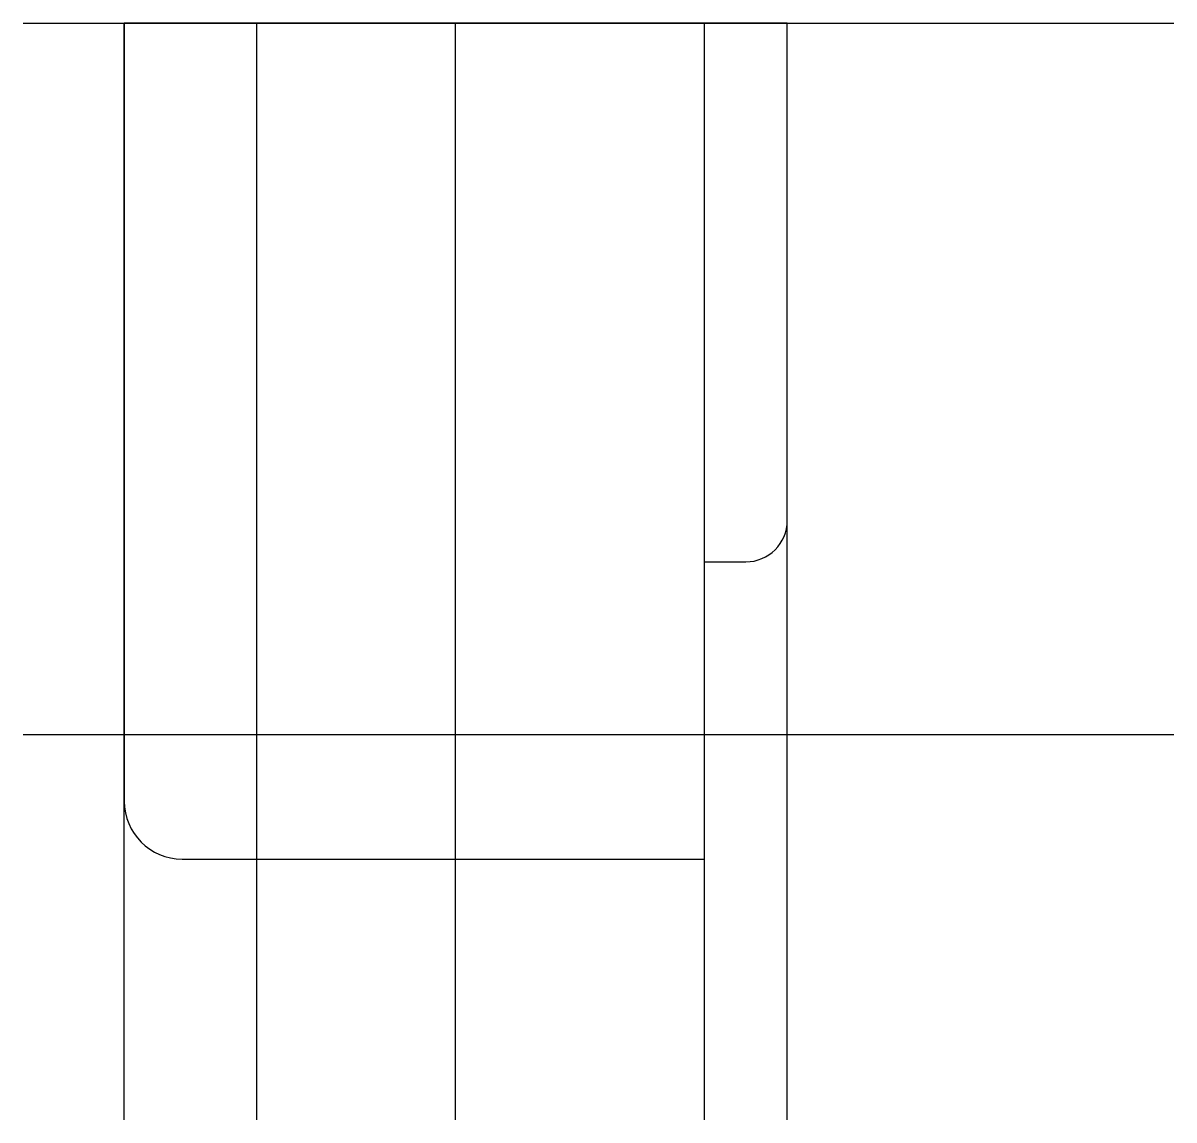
# Model space of a CAD drawing. Extents: x -12 to 127, y -132 to 0.
import ezdxf

# ---------------------------------------------------------------- set-up
doc = ezdxf.new("R2010")
doc.units = 0
doc.layers.get('0').update_dxf_attribs({"linetype": 'CONTINUOUS'})

msp = doc.modelspace()

# ---------------------------------------------------------------- linework, layer by layer
at = {"linetype": 'CONTINUOUS'}
for p, q in [((-12.21, 0), (126.66, 0)), ((0, -132.33), (0, 0)), ((80, 0), (0, 0)), ((0, 0), (0, -93.86)), ((16, -132.33), (16, 0)), ((39.97, -132.33), (39.97, 0)), ((70, -132.33), (70, 0)), ((80, -132.33), (80, 0)), ((80, -60), (80, 0)), ((70, -100.86), (70, -65)), ((70, -65), (75, -65)), ((126.66, -85.86), (-12.21, -85.86)), ((7, -100.86), (70, -100.86))]:
    msp.add_line(p, q, dxfattribs=at)
for centre, radius, start, end in [((75, -60), 5, 270, 0), ((7, -93.86), 7, 180, 270)]:
    msp.add_arc(centre, radius, start, end, dxfattribs=at)

doc.saveas('drawing.dxf')
